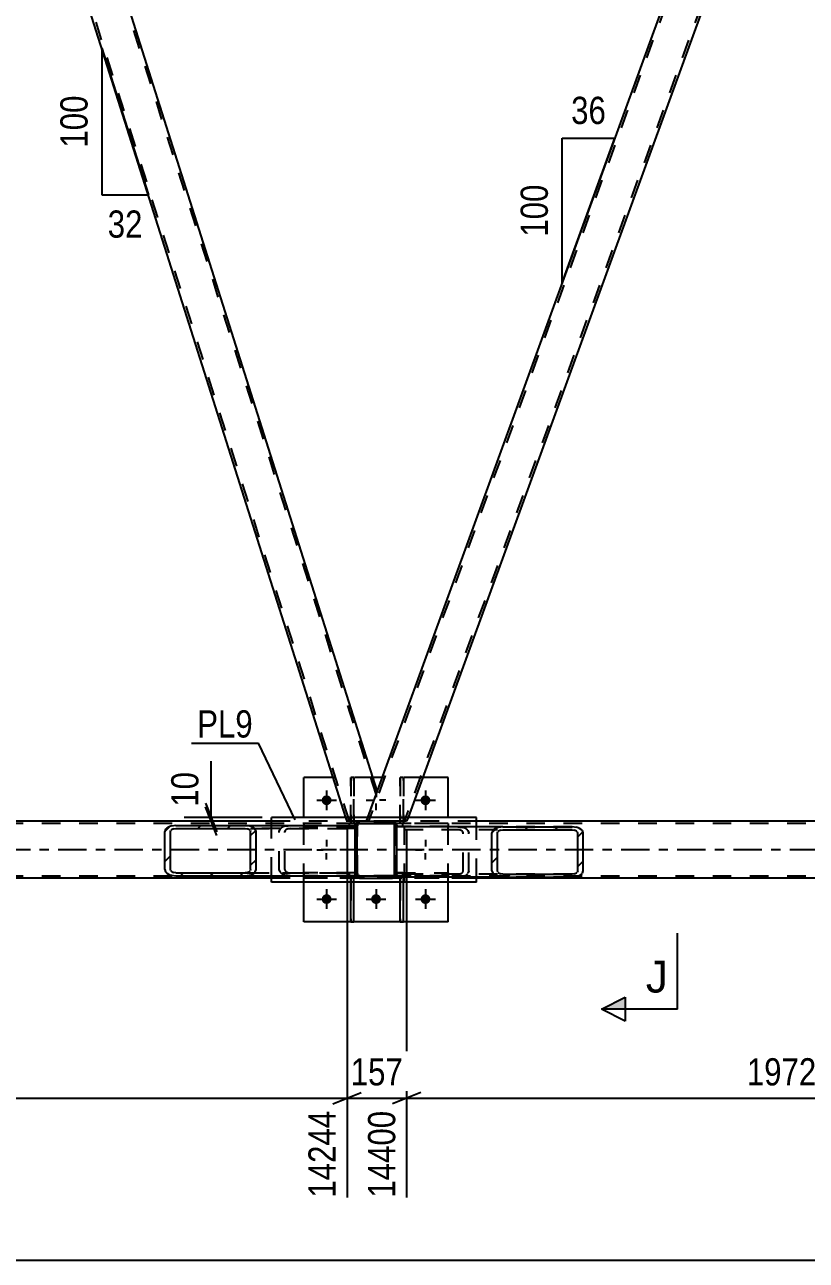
# Model space of a CAD drawing. Header units: millimetres. Extents: x -851 to 338, y -786 to 55.
# Drawn here: x -316.4 to -234.2, y -359 to -229 of the extents above; entities that cross this region are included whole.
import ezdxf

# ---------------------------------------------------------------- set-up
doc = ezdxf.new("R2010")
doc.units = ezdxf.units.MM
doc.linetypes.add('DXK_LINE_DOT2', pattern=[3.9198, 1.9599, -1.9599])
doc.linetypes.add('DXK_LINE_DOT3', pattern=[5.9187, 2.979, -0.9799, 0.9799, -0.9799])
doc.styles.add('Arial', font='ARIAL.TTF', dxfattribs={"height": 0.2})
doc.styles.add('Arial Narrow', font='ARIALN.TTF', dxfattribs={"height": 0.2})

# ---------------------------------------------------------------- blocks, each defined once
blk = doc.blocks.new('Bolt-232933133-7193 - 7182')
at = {"linetype": 'Continuous'}
for points in [[(-284.1, -310.56, -1), (-285.14, -310.56, -1)], [(-273.7, -310.56, -1), (-274.74, -310.56, -1)], [(-284.1, -320.96, -1), (-285.14, -320.96, -1)], [(-278.9, -320.96, -1), (-279.94, -320.96, -1)], [(-273.7, -320.96, -1), (-274.74, -320.96, -1)]]:
    blk.add_hatch(color=1, dxfattribs=at).paths.add_polyline_path(points)
at = {"color": 1, "linetype": 'Continuous'}
for p, q in [((-285.66, -310.56), (-283.58, -310.56)), ((-284.62, -309.52), (-284.62, -311.6)), ((-280.46, -310.56), (-279.77, -310.56)), ((-279.42, -309.52), (-279.42, -310.22)), ((-278.38, -310.56), (-279.07, -310.56)), ((-275.26, -310.56), (-273.18, -310.56)), ((-274.22, -309.52), (-274.22, -311.6)), ((-279.42, -311.6), (-279.42, -310.91)), ((-285.66, -315.76), (-284.97, -315.76)), ((-284.62, -314.72), (-284.62, -315.42)), ((-283.58, -315.76), (-284.27, -315.76)), ((-275.26, -315.76), (-274.57, -315.76)), ((-274.22, -314.72), (-274.22, -315.42)), ((-273.18, -315.76), (-273.87, -315.76)), ((-284.62, -316.8), (-284.62, -316.11)), ((-274.22, -316.8), (-274.22, -316.11)), ((-285.66, -320.96), (-283.58, -320.96)), ((-284.62, -319.92), (-284.62, -322)), ((-280.46, -320.96), (-278.38, -320.96)), ((-279.42, -319.92), (-279.42, -322)), ((-275.26, -320.96), (-273.18, -320.96)), ((-274.22, -319.92), (-274.22, -322))]:
    blk.add_line(p, q, dxfattribs=at)
blk = doc.blocks.new('Part-232933133-7271 - 7182')
at = {"color": 7, "linetype": 'DXK_LINE_DOT2'}
for p, q in [((-132.3, -313.01), (-809.21, -313.01)), ((-268.86, -312.77), (-290.41, -312.77)), ((-132.3, -318.53), (-809.21, -318.53)), ((-132.3, -318.77), (-801.21, -318.77)), ((-268.86, -318.77), (-290.41, -318.77))]:
    blk.add_line(p, q, dxfattribs=at)
at = {"color": 2, "linetype": 'Continuous'}
for p, q in [((-290.41, -312.77), (-354, -312.77)), ((-205.27, -312.77), (-268.86, -312.77)), ((-290.41, -318.77), (-354, -318.77)), ((-205.27, -318.77), (-268.86, -318.77))]:
    blk.add_line(p, q, dxfattribs=at)
at = {"color": 7, "linetype": 'DXK_LINE_DOT3'}
blk.add_line((-132.3, -315.77), (-809.21, -315.77), dxfattribs=at)
blk = doc.blocks.new('Part-232933133-7295 - 7182')
at = {"color": 7, "linetype": 'DXK_LINE_DOT2'}
for p, q in [((-281.62, -313), (-287.02, -313)), ((-287.02, -313), (-287.02, -313.32)), ((-282.22, -313.32), (-282.22, -313)), ((-281.62, -313.32), (-281.62, -313)), ((-281.62, -313.32), (-281.62, -313)), ((-281.62, -313.32), (-287.02, -313.32))]:
    blk.add_line(p, q, dxfattribs=at)
blk = doc.blocks.new('Part-232933133-7296 - 7182')
at = {"color": 7, "linetype": 'DXK_LINE_DOT2'}
for p, q in [((-281.62, -318.2), (-287.02, -318.2)), ((-287.02, -318.2), (-287.02, -318.52)), ((-282.22, -318.52), (-282.22, -318.2)), ((-281.62, -318.52), (-281.62, -318.2)), ((-281.62, -318.52), (-281.62, -318.2)), ((-281.62, -318.52), (-287.02, -318.52))]:
    blk.add_line(p, q, dxfattribs=at)
blk = doc.blocks.new('Part-232933133-7297 - 7182')
at = {"color": 7, "linetype": 'DXK_LINE_DOT2'}
for p, q in [((-271.82, -313), (-277.22, -313)), ((-277.22, -313.32), (-277.22, -313)), ((-277.22, -313.32), (-277.22, -313)), ((-276.62, -313.32), (-276.62, -313)), ((-271.82, -313), (-271.82, -313.32)), ((-276.62, -313.32), (-277.22, -313.32)), ((-271.82, -313.32), (-277.22, -313.32))]:
    blk.add_line(p, q, dxfattribs=at)
blk = doc.blocks.new('Part-232933133-7298 - 7182')
at = {"color": 7, "linetype": 'DXK_LINE_DOT2'}
for p, q in [((-276.62, -318.2), (-277.22, -318.2)), ((-277.22, -318.2), (-271.82, -318.2)), ((-277.22, -318.52), (-277.22, -318.2)), ((-277.22, -318.52), (-277.22, -318.2)), ((-276.62, -318.52), (-276.62, -318.2)), ((-271.82, -318.2), (-271.82, -318.52)), ((-276.62, -318.52), (-277.22, -318.52)), ((-271.82, -318.52), (-277.22, -318.52))]:
    blk.add_line(p, q, dxfattribs=at)
blk = doc.blocks.new('Part-232933133-7299 - 7182')
at = {"color": 7, "linetype": 'DXK_LINE_DOT2'}
for p, q in [((-276.55, -308.16), (-276.87, -308.16)), ((-276.87, -308.16), (-276.87, -312.41)), ((-276.87, -313.01), (-276.87, -308.16)), ((-276.55, -312.41), (-276.55, -308.16)), ((-276.55, -308.16), (-276.55, -313.01)), ((-276.55, -312.41), (-276.87, -312.41)), ((-276.87, -312.41), (-276.87, -313.01)), ((-276.55, -313.01), (-276.87, -313.01)), ((-276.55, -313.01), (-276.55, -312.41)), ((-276.55, -313.01), (-276.55, -313.01))]:
    blk.add_line(p, q, dxfattribs=at)
blk = doc.blocks.new('Part-232933133-7300 - 7182')
at = {"color": 7, "linetype": 'DXK_LINE_DOT2'}
for p, q in [((-281.75, -308.16), (-282.07, -308.16)), ((-282.07, -308.16), (-282.07, -312.41)), ((-282.07, -313.01), (-282.07, -308.16)), ((-281.75, -312.41), (-281.75, -308.16)), ((-281.75, -308.16), (-281.75, -313.01)), ((-281.75, -312.41), (-282.07, -312.41)), ((-282.07, -312.41), (-282.07, -313.01)), ((-281.75, -313.01), (-282.07, -313.01)), ((-281.75, -313.01), (-281.75, -312.41)), ((-281.75, -313.01), (-281.75, -313.01))]:
    blk.add_line(p, q, dxfattribs=at)
blk = doc.blocks.new('Part-232933133-7301 - 7182')
at = {"color": 7, "linetype": 'DXK_LINE_DOT2'}
for p, q in [((-276.87, -318.53), (-276.87, -318.53)), ((-276.87, -318.53), (-276.87, -319.13)), ((-276.87, -319.17), (-276.87, -318.53)), ((-276.87, -318.53), (-276.55, -318.53)), ((-276.87, -319.13), (-276.87, -323.36)), ((-276.87, -319.13), (-276.55, -319.13)), ((-276.55, -319.13), (-276.55, -318.53)), ((-276.55, -319.17), (-276.55, -318.53)), ((-276.55, -323.36), (-276.55, -319.13))]:
    blk.add_line(p, q, dxfattribs=at)
at = {"color": 2, "linetype": 'Continuous'}
for p, q in [((-276.87, -323.36), (-276.87, -319.17)), ((-276.55, -323.36), (-276.55, -319.17)), ((-276.87, -323.36), (-276.55, -323.36))]:
    blk.add_line(p, q, dxfattribs=at)
blk = doc.blocks.new('Part-232933133-7302 - 7182')
at = {"color": 7, "linetype": 'DXK_LINE_DOT2'}
for p, q in [((-282.07, -318.53), (-282.07, -318.53)), ((-282.07, -318.53), (-282.07, -319.13)), ((-282.07, -319.17), (-282.07, -318.53)), ((-282.07, -318.53), (-281.75, -318.53)), ((-282.07, -319.13), (-282.07, -323.36)), ((-282.07, -319.13), (-281.75, -319.13)), ((-281.75, -319.13), (-281.75, -318.53)), ((-281.75, -319.17), (-281.75, -318.53)), ((-281.75, -323.36), (-281.75, -319.13))]:
    blk.add_line(p, q, dxfattribs=at)
at = {"color": 2, "linetype": 'Continuous'}
for p, q in [((-282.07, -323.36), (-282.07, -319.17)), ((-281.75, -323.36), (-281.75, -319.17)), ((-282.07, -323.36), (-281.75, -323.36))]:
    blk.add_line(p, q, dxfattribs=at)
blk = doc.blocks.new('Part-232933133-7303 - 7182')
at = {"color": 7, "linetype": 'DXK_LINE_DOT2'}
for p, q in [((-276.42, -312.36), (-282.42, -312.36)), ((-282.42, -319.16), (-282.42, -312.36)), ((-276.42, -319.16), (-276.42, -312.36)), ((-276.42, -319.16), (-282.42, -319.16))]:
    blk.add_line(p, q, dxfattribs=at)
blk = doc.blocks.new('Part-232933133-7304 - 7182')
at = {"color": 2, "linetype": 'Continuous'}
for p, q in [((-287.02, -312.37), (-287.02, -308.16)), ((-283.93, -308.16), (-287.02, -308.16)), ((-278.78, -308.16), (-279.73, -308.16)), ((-271.82, -308.16), (-274.52, -308.16)), ((-271.82, -312.37), (-271.82, -308.16)), ((-287.02, -323.36), (-287.02, -319.17)), ((-271.82, -323.36), (-271.82, -319.17)), ((-271.82, -323.36), (-287.02, -323.36))]:
    blk.add_line(p, q, dxfattribs=at)
at = {"color": 7, "linetype": 'DXK_LINE_DOT2'}
for p, q in [((-279.73, -308.16), (-283.93, -308.16)), ((-274.52, -308.16), (-278.78, -308.16)), ((-287.02, -319.17), (-287.02, -312.37)), ((-271.82, -319.17), (-271.82, -312.37))]:
    blk.add_line(p, q, dxfattribs=at)
blk = doc.blocks.new('Part-232933133-7305 - 7182')
at = {"color": 7, "linetype": 'DXK_LINE_DOT2'}
for p, q in [((-281.58, -313.06), (-281.62, -313.24)), ((-281.62, -313.24), (-281.58, -313.06)), ((-281.62, -318.28), (-281.62, -313.24)), ((-281.62, -313.24), (-281.62, -313.24)), ((-281.62, -318.28), (-281.62, -313.24)), ((-281.36, -313.15), (-281.38, -313.24)), ((-281.38, -313.24), (-281.36, -313.15)), ((-281.38, -318.28), (-281.38, -313.24)), ((-281.38, -313.24), (-281.38, -313.24)), ((-281.38, -318.28), (-281.38, -313.24)), ((-281.31, -313.07), (-281.36, -313.15)), ((-281.36, -313.15), (-281.31, -313.07)), ((-281.14, -312.76), (-281.32, -312.8)), ((-281.32, -312.8), (-281.14, -312.76)), ((-281.23, -313.02), (-281.31, -313.07)), ((-281.31, -313.07), (-281.23, -313.02)), ((-281.14, -313), (-281.23, -313.02)), ((-281.23, -313.02), (-281.14, -313)), ((-281.14, -312.76), (-277.7, -312.76)), ((-281.14, -312.76), (-281.14, -312.76)), ((-277.7, -312.76), (-281.14, -312.76)), ((-281.14, -313), (-277.7, -313)), ((-281.14, -313), (-281.14, -313)), ((-277.7, -313), (-281.14, -313)), ((-277.7, -312.76), (-277.7, -312.76)), ((-277.52, -312.8), (-277.7, -312.76)), ((-277.7, -312.76), (-277.52, -312.8)), ((-277.7, -313), (-277.7, -313)), ((-277.61, -313.02), (-277.7, -313)), ((-277.53, -313.07), (-277.61, -313.02)), ((-277.48, -313.15), (-277.53, -313.07)), ((-277.53, -313.07), (-277.48, -313.15)), ((-277.46, -313.24), (-277.48, -313.15)), ((-277.48, -313.15), (-277.46, -313.24)), ((-277.46, -318.28), (-277.46, -313.24)), ((-277.46, -313.24), (-277.46, -313.24)), ((-277.46, -313.24), (-277.46, -318.28)), ((-277.22, -313.24), (-277.26, -313.06)), ((-277.26, -313.06), (-277.22, -313.24)), ((-277.22, -318.28), (-277.22, -313.24)), ((-277.22, -313.24), (-277.22, -313.24)), ((-277.22, -318.28), (-277.22, -313.24)), ((-281.62, -318.28), (-281.62, -318.28)), ((-281.62, -318.28), (-281.58, -318.47)), ((-281.58, -318.47), (-281.62, -318.28)), ((-281.38, -318.28), (-281.38, -318.28)), ((-281.38, -318.28), (-281.36, -318.38)), ((-281.36, -318.38), (-281.38, -318.28)), ((-281.36, -318.38), (-281.31, -318.45)), ((-281.31, -318.45), (-281.36, -318.38)), ((-277.53, -318.45), (-277.48, -318.38)), ((-277.48, -318.38), (-277.53, -318.45)), ((-277.48, -318.38), (-277.46, -318.28)), ((-277.46, -318.28), (-277.48, -318.38)), ((-277.46, -318.28), (-277.46, -318.28)), ((-277.26, -318.47), (-277.22, -318.28)), ((-277.22, -318.28), (-277.26, -318.47)), ((-277.22, -318.28), (-277.22, -318.28)), ((-281.32, -318.73), (-281.14, -318.76)), ((-281.14, -318.76), (-281.32, -318.73)), ((-281.23, -318.51), (-281.31, -318.45)), ((-281.14, -318.52), (-281.23, -318.51)), ((-281.14, -318.52), (-277.7, -318.52)), ((-281.14, -318.52), (-281.14, -318.52)), ((-277.7, -318.52), (-281.14, -318.52)), ((-281.14, -318.76), (-277.7, -318.76)), ((-281.14, -318.76), (-281.14, -318.76)), ((-281.14, -318.76), (-277.7, -318.76)), ((-277.7, -318.52), (-277.61, -318.51)), ((-277.61, -318.51), (-277.7, -318.52)), ((-277.7, -318.52), (-277.7, -318.52)), ((-277.7, -318.76), (-277.52, -318.73)), ((-277.52, -318.73), (-277.7, -318.76)), ((-277.7, -318.76), (-277.7, -318.76)), ((-277.61, -318.51), (-277.53, -318.45)), ((-277.53, -318.45), (-277.61, -318.51))]:
    blk.add_line(p, q, dxfattribs=at)
at = {"color": 7, "linetype": 'DXK_LINE_DOT3'}
blk.add_line((-279.42, -315.76), (-279.42, -315.76), dxfattribs=at)
at = {"color": 7, "linetype": 'DXK_LINE_DOT2'}
for centre, start, end in [((-281.14, -313.24), 112.5, 157.5), ((-281.14, -313.24), 112.5, 157.5), ((-277.7, -313.24), 22.5, 67.5), ((-277.7, -313.24), 22.5, 67.5), ((-281.14, -318.28), 202.5, 247.5), ((-281.14, -318.28), 202.5, 247.5), ((-277.7, -318.28), 292.5, 337.5), ((-277.7, -318.28), 292.5, 337.5)]:
    blk.add_arc(centre, 0.48, start, end, dxfattribs=at)
blk = doc.blocks.new('Part-232933133-7319 - 7182')
at = {"color": 2, "linetype": 'Continuous'}
for p, q in [((-268.86, -312.37), (-290.41, -312.37)), ((-290.41, -313.22), (-290.41, -312.37)), ((-268.86, -313.36), (-268.86, -312.37)), ((-290.41, -319.17), (-290.41, -318.5)), ((-268.86, -319.17), (-290.41, -319.17)), ((-268.86, -319.17), (-268.86, -318.64))]:
    blk.add_line(p, q, dxfattribs=at)
at = {"color": 7, "linetype": 'DXK_LINE_DOT2'}
for p, q in [((-290.41, -318.5), (-290.41, -313.22)), ((-268.86, -318.64), (-268.86, -313.36))]:
    blk.add_line(p, q, dxfattribs=at)
blk = doc.blocks.new('Part-232933133-7468 - 7182')
at = {"color": 2, "linetype": 'Continuous'}
for p, q in [((-318.17, -194.17), (-319.19, -196.97)), ((-279.29, -309.56), (-315.88, -194.17)), ((-282.6, -312.37), (-319.19, -196.97)), ((-279.29, -309.56), (-280.31, -312.37))]:
    blk.add_line(p, q, dxfattribs=at)
at = {"color": 7, "linetype": 'DXK_LINE_DOT2'}
for p, q in [((-318.02, -193.77), (-318.17, -194.17)), ((-316.01, -193.77), (-318.02, -193.77)), ((-279.42, -309.93), (-316.26, -193.77)), ((-315.88, -194.17), (-316.01, -193.77)), ((-282.22, -312.77), (-319.05, -196.6)), ((-279.42, -309.93), (-279.56, -310.3)), ((-282.47, -312.77), (-282.6, -312.37)), ((-280.46, -312.77), (-282.47, -312.77)), ((-280.31, -312.37), (-280.46, -312.77))]:
    blk.add_line(p, q, dxfattribs=at)
blk = doc.blocks.new('Part-232933133-7344 - 7182')
at = {"linetype": 'Continuous'}
h = blk.add_hatch(dxfattribs=at)
h.set_pattern_fill('', scale=0.7, style=0, pattern_type=0)
h.set_pattern_definition([(45, (-267.2387, -313.9992), (-1.57154, 1.57154), [])])
h.paths.add_polyline_path([(-267.15, -313.75), (-267.24, -314), (-267.24, -318), (-267.15, -318.24), (-266.9, -318.45), (-266.52, -318.59), (-266.07, -318.64), (-258.8, -318.64), (-258.35, -318.59), (-257.97, -318.45), (-257.72, -318.24), (-257.63, -318), (-257.63, -314), (-257.72, -313.75), (-257.97, -313.55), (-258.35, -313.41), (-258.8, -313.36), (-266.07, -313.36), (-266.52, -313.41), (-266.9, -313.55)])
h.paths.add_polyline_path([(-266.3, -313.7), (-266.07, -313.68), (-258.8, -313.68), (-258.57, -313.7), (-258.38, -313.77), (-258.26, -313.88), (-258.21, -314), (-258.21, -318), (-258.26, -318.12), (-258.38, -318.23), (-258.57, -318.29), (-258.8, -318.32), (-266.07, -318.32), (-266.3, -318.29), (-266.49, -318.23), (-266.61, -318.12), (-266.66, -318), (-266.66, -314), (-266.61, -313.88), (-266.49, -313.77)])
at = {"color": 2, "linetype": 'Continuous'}
for p, q in [((-266.07, -313.36), (-277.23, -313.36)), ((-267.15, -313.75), (-267.24, -314)), ((-267.24, -318), (-267.24, -314)), ((-266.66, -314), (-266.61, -313.88)), ((-266.66, -318), (-266.66, -314)), ((-266.07, -313.36), (-266.52, -313.41)), ((-266.3, -313.7), (-266.07, -313.68)), ((-266.07, -313.36), (-258.8, -313.36)), ((-266.07, -313.68), (-258.8, -313.68)), ((-258.35, -313.41), (-258.8, -313.36)), ((-258.8, -313.68), (-258.57, -313.7)), ((-258.26, -313.88), (-258.21, -314)), ((-258.21, -318), (-258.21, -314)), ((-257.63, -314), (-257.72, -313.75)), ((-257.63, -318), (-257.63, -314)), ((-277.23, -318.64), (-277.23, -318.28)), ((-267.24, -318), (-267.15, -318.24)), ((-266.61, -318.12), (-266.66, -318)), ((-266.07, -318.32), (-266.3, -318.29)), ((-266.07, -318.32), (-258.8, -318.32)), ((-258.57, -318.29), (-258.8, -318.32)), ((-258.21, -318), (-258.26, -318.12)), ((-257.72, -318.24), (-257.63, -318)), ((-266.07, -318.64), (-277.23, -318.64)), ((-266.52, -318.59), (-266.07, -318.64)), ((-266.07, -318.64), (-258.8, -318.64)), ((-258.8, -318.64), (-258.35, -318.59))]:
    blk.add_line(p, q, dxfattribs=at)
at = {"color": 7, "linetype": 'DXK_LINE_DOT2'}
for p, q in [((-277.23, -318.28), (-277.23, -313.36)), ((-258.8, -313.68), (-277.23, -313.68)), ((-270.83, -313.36), (-270.38, -313.41)), ((-270.6, -313.7), (-270.83, -313.68)), ((-270.24, -314), (-270.29, -313.88)), ((-270.24, -318), (-270.24, -314)), ((-269.75, -313.75), (-269.66, -314)), ((-269.66, -318), (-269.66, -314)), ((-258.8, -313.36), (-266.07, -313.36)), ((-258.8, -318.32), (-277.23, -318.32)), ((-270.83, -318.32), (-270.6, -318.29)), ((-270.29, -318.12), (-270.24, -318)), ((-269.66, -318), (-269.75, -318.24)), ((-270.38, -318.59), (-270.83, -318.64)), ((-258.8, -318.64), (-266.07, -318.64))]:
    blk.add_line(p, q, dxfattribs=at)
for centre, radius, start, end in [((-270.69, -314.24), 0.545, 41.9361, 80.4817), ((-270.56, -314.48), 1.09, 41.9361, 80.4817), ((-270.69, -317.76), 0.545, 279.5181, 318.0637), ((-270.56, -317.52), 1.09, 279.5181, 318.0637)]:
    blk.add_arc(centre, radius, start, end, dxfattribs=at)
at = {"color": 2, "linetype": 'Continuous'}
for centre, radius, start, end in [((-266.34, -314.48), 1.09, 99.5181, 138.0637), ((-266.21, -314.24), 0.545, 99.5181, 138.0637), ((-258.66, -314.24), 0.545, 41.9361, 80.4817), ((-258.53, -314.48), 1.09, 41.9361, 80.4817), ((-266.34, -317.52), 1.09, 221.9361, 260.4817), ((-266.21, -317.76), 0.545, 221.9361, 260.4817), ((-258.66, -317.76), 0.545, 279.5181, 318.0637), ((-258.53, -317.52), 1.09, 279.5181, 318.0637)]:
    blk.add_arc(centre, radius, start, end, dxfattribs=at)
blk = doc.blocks.new('Part-232933133-7470 - 7182')
at = {"linetype": 'Continuous'}
h = blk.add_hatch(dxfattribs=at)
h.set_pattern_fill('', scale=0.7, style=0, pattern_type=0)
h.set_pattern_definition([(45, (-281.631, -313.2445), (-1.57154, 1.57154), [])])
h.paths.add_polyline_path([(-281.59, -313.06), (-281.63, -313.24), (-281.63, -318.28), (-281.59, -318.47), (-281.49, -318.62), (-281.33, -318.73), (-281.15, -318.76), (-277.71, -318.76), (-277.53, -318.73), (-277.37, -318.62), (-277.27, -318.47), (-277.23, -318.28), (-277.23, -313.24), (-277.27, -313.06), (-277.37, -312.91), (-277.53, -312.8), (-277.71, -312.76), (-281.15, -312.76), (-281.33, -312.8), (-281.49, -312.91)])
h.paths.add_polyline_path([(-281.24, -313.02), (-281.15, -313), (-277.71, -313), (-277.62, -313.02), (-277.54, -313.07), (-277.49, -313.15), (-277.47, -313.24), (-277.47, -318.28), (-277.49, -318.38), (-277.54, -318.45), (-277.62, -318.51), (-277.71, -318.52), (-281.15, -318.52), (-281.24, -318.51), (-281.32, -318.45), (-281.37, -318.38), (-281.39, -318.28), (-281.39, -313.24), (-281.37, -313.15), (-281.32, -313.07)])
at = {"color": 2, "linetype": 'Continuous'}
for p, q in [((-281.59, -313.06), (-281.63, -313.24)), ((-281.63, -313.24), (-281.63, -313.24)), ((-281.63, -318.28), (-281.63, -313.24)), ((-281.39, -313.24), (-281.37, -313.15)), ((-281.39, -313.24), (-281.39, -313.24)), ((-281.39, -318.28), (-281.39, -313.24)), ((-281.37, -313.15), (-281.32, -313.07)), ((-281.15, -312.76), (-281.33, -312.8)), ((-281.32, -313.07), (-281.24, -313.02)), ((-281.24, -313.02), (-281.15, -313)), ((-281.15, -312.76), (-281.15, -312.76)), ((-281.15, -312.76), (-277.71, -312.76)), ((-281.15, -313), (-281.15, -313)), ((-281.15, -313), (-277.71, -313)), ((-277.71, -312.76), (-277.71, -312.76)), ((-277.53, -312.8), (-277.71, -312.76)), ((-277.71, -313), (-277.71, -313)), ((-277.71, -313), (-277.62, -313.02)), ((-277.62, -313.02), (-277.54, -313.07)), ((-277.54, -313.07), (-277.49, -313.15)), ((-277.49, -313.15), (-277.47, -313.24)), ((-277.47, -313.24), (-277.47, -313.24)), ((-277.47, -318.28), (-277.47, -313.24)), ((-277.23, -313.24), (-277.27, -313.06)), ((-277.23, -313.24), (-277.23, -313.24)), ((-277.23, -318.28), (-277.23, -313.24)), ((-281.63, -318.28), (-281.63, -318.28)), ((-281.63, -318.28), (-281.59, -318.47)), ((-281.39, -318.28), (-281.39, -318.28)), ((-281.37, -318.38), (-281.39, -318.28)), ((-281.32, -318.45), (-281.37, -318.38)), ((-277.49, -318.38), (-277.54, -318.45)), ((-277.47, -318.28), (-277.49, -318.38)), ((-277.47, -318.28), (-277.47, -318.28)), ((-277.27, -318.47), (-277.23, -318.28)), ((-277.23, -318.28), (-277.23, -318.28)), ((-281.33, -318.73), (-281.15, -318.76)), ((-281.24, -318.51), (-281.32, -318.45)), ((-281.15, -318.52), (-281.24, -318.51)), ((-281.15, -318.52), (-281.15, -318.52)), ((-281.15, -318.52), (-277.71, -318.52)), ((-281.15, -318.76), (-281.15, -318.76)), ((-281.15, -318.76), (-277.71, -318.76)), ((-277.62, -318.51), (-277.71, -318.52)), ((-277.71, -318.52), (-277.71, -318.52)), ((-277.71, -318.76), (-277.53, -318.73)), ((-277.71, -318.76), (-277.71, -318.76)), ((-277.54, -318.45), (-277.62, -318.51))]:
    blk.add_line(p, q, dxfattribs=at)
at = {"color": 7, "linetype": 'DXK_LINE_DOT2'}
for p, q in [((-281.63, -313.24), (-281.62, -313.17)), ((-281.63, -318.28), (-281.63, -313.24)), ((-281.62, -313.17), (-281.59, -313.06)), ((-281.37, -313.15), (-281.39, -313.24)), ((-281.39, -318.28), (-281.39, -313.24)), ((-281.32, -313.07), (-281.37, -313.15)), ((-281.33, -312.8), (-281.15, -312.76)), ((-281.24, -313.02), (-281.32, -313.07)), ((-281.15, -313), (-281.24, -313.02)), ((-281.15, -312.76), (-277.71, -312.76)), ((-281.15, -313), (-277.71, -313)), ((-277.71, -312.76), (-277.53, -312.8)), ((-277.62, -313.02), (-277.71, -313)), ((-277.54, -313.07), (-277.62, -313.02)), ((-277.49, -313.15), (-277.54, -313.07)), ((-277.47, -313.24), (-277.49, -313.15)), ((-277.47, -318.28), (-277.47, -313.24)), ((-277.27, -313.06), (-277.23, -313.24)), ((-277.23, -318.28), (-277.23, -313.24)), ((-281.59, -318.47), (-281.63, -318.28)), ((-281.39, -318.28), (-281.37, -318.38)), ((-281.37, -318.38), (-281.32, -318.45)), ((-277.54, -318.45), (-277.49, -318.38)), ((-277.49, -318.38), (-277.47, -318.28)), ((-277.23, -318.28), (-277.27, -318.47)), ((-281.15, -318.76), (-281.33, -318.73)), ((-281.32, -318.45), (-281.24, -318.51)), ((-281.24, -318.51), (-281.15, -318.52)), ((-281.15, -318.52), (-277.71, -318.52)), ((-281.15, -318.76), (-277.71, -318.76)), ((-277.71, -318.52), (-277.62, -318.51)), ((-277.53, -318.73), (-277.71, -318.76)), ((-277.62, -318.51), (-277.54, -318.45))]:
    blk.add_line(p, q, dxfattribs=at)
for centre, start, end in [((-281.15, -313.24), 112.5, 157.5), ((-277.71, -313.24), 22.5, 67.5), ((-281.15, -318.28), 202.5, 247.5), ((-277.71, -318.28), 292.5, 337.5)]:
    blk.add_arc(centre, 0.48, start, end, dxfattribs=at)
at = {"color": 2, "linetype": 'Continuous'}
for centre, start, end in [((-281.15, -313.24), 112.5, 157.5), ((-277.71, -313.24), 22.5, 67.5), ((-281.15, -318.28), 202.5, 247.5), ((-277.71, -318.28), 292.5, 337.5)]:
    blk.add_arc(centre, 0.48, start, end, dxfattribs=at)
blk = doc.blocks.new('Part-232933133-7481 - 7182')
at = {"linetype": 'Continuous'}
h = blk.add_hatch(dxfattribs=at)
h.set_pattern_fill('', scale=0.7, style=0, pattern_type=0)
h.set_pattern_definition([(45, (-301.6365, -313.8564), (-1.57154, 1.57154), [])])
h.paths.add_polyline_path([(-301.55, -313.61), (-301.64, -313.86), (-301.64, -317.86), (-301.55, -318.1), (-301.3, -318.31), (-300.92, -318.45), (-300.47, -318.5), (-293.19, -318.5), (-292.75, -318.45), (-292.37, -318.31), (-292.12, -318.1), (-292.03, -317.86), (-292.03, -313.86), (-292.12, -313.61), (-292.37, -313.4), (-292.75, -313.27), (-293.19, -313.22), (-300.47, -313.22), (-300.92, -313.27), (-301.3, -313.4)])
h.paths.add_polyline_path([(-300.69, -313.56), (-300.47, -313.54), (-293.19, -313.54), (-292.97, -313.56), (-292.78, -313.63), (-292.66, -313.73), (-292.61, -313.86), (-292.61, -317.86), (-292.66, -317.98), (-292.78, -318.08), (-292.97, -318.15), (-293.19, -318.18), (-300.47, -318.18), (-300.69, -318.15), (-300.88, -318.08), (-301.01, -317.98), (-301.05, -317.86), (-301.05, -313.86), (-301.01, -313.73), (-300.88, -313.63)])
at = {"color": 2, "linetype": 'Continuous'}
for p, q in [((-300.47, -313.22), (-300.92, -313.27)), ((-300.47, -313.22), (-293.19, -313.22)), ((-293.19, -313.22), (-281.63, -313.22)), ((-292.75, -313.27), (-293.19, -313.22)), ((-281.63, -313.22), (-281.63, -313.22)), ((-281.63, -313.24), (-281.63, -313.22)), ((-301.55, -313.61), (-301.64, -313.86)), ((-301.64, -317.86), (-301.64, -313.86)), ((-301.05, -313.86), (-301.01, -313.73)), ((-301.05, -317.86), (-301.05, -313.86)), ((-300.69, -313.56), (-300.47, -313.54)), ((-300.47, -313.54), (-293.19, -313.54)), ((-293.19, -313.54), (-292.97, -313.56)), ((-292.66, -313.73), (-292.61, -313.86)), ((-292.61, -317.86), (-292.61, -313.86)), ((-292.03, -313.86), (-292.12, -313.61)), ((-292.03, -317.86), (-292.03, -313.86)), ((-301.64, -317.86), (-301.55, -318.1)), ((-301.01, -317.98), (-301.05, -317.86)), ((-300.92, -318.45), (-300.47, -318.5)), ((-300.47, -318.18), (-300.69, -318.15)), ((-300.47, -318.18), (-293.19, -318.18)), ((-292.97, -318.15), (-293.19, -318.18)), ((-293.19, -318.5), (-292.75, -318.45)), ((-292.61, -317.86), (-292.66, -317.98)), ((-292.12, -318.1), (-292.03, -317.86)), ((-281.63, -318.31), (-281.63, -318.28)), ((-281.63, -318.5), (-281.63, -318.31)), ((-300.47, -318.5), (-293.19, -318.5)), ((-293.19, -318.5), (-281.63, -318.5)), ((-281.63, -318.5), (-281.63, -318.5))]:
    blk.add_line(p, q, dxfattribs=at)
at = {"color": 7, "linetype": 'DXK_LINE_DOT2'}
for p, q in [((-300.47, -313.22), (-288.44, -313.22)), ((-288.89, -313.27), (-288.44, -313.22)), ((-288.44, -313.22), (-281.63, -313.22)), ((-281.63, -318.28), (-281.63, -313.24)), ((-300.47, -313.54), (-288.44, -313.54)), ((-281.63, -313.54), (-293.19, -313.54)), ((-289.61, -313.86), (-289.52, -313.61)), ((-289.61, -317.86), (-289.61, -313.86)), ((-288.98, -313.74), (-289.02, -313.86)), ((-289.02, -317.86), (-289.02, -313.86)), ((-288.44, -313.54), (-288.66, -313.56)), ((-288.44, -313.54), (-281.63, -313.54)), ((-281.63, -313.54), (-281.63, -313.54)), ((-300.47, -318.18), (-288.44, -318.18)), ((-293.19, -318.18), (-281.63, -318.18)), ((-289.52, -318.1), (-289.61, -317.86)), ((-289.02, -317.86), (-288.98, -317.98)), ((-288.44, -318.5), (-288.89, -318.45)), ((-288.66, -318.15), (-288.44, -318.18)), ((-288.44, -318.18), (-281.63, -318.18)), ((-300.47, -318.5), (-288.44, -318.5)), ((-288.44, -318.5), (-281.63, -318.5))]:
    blk.add_line(p, q, dxfattribs=at)
at = {"color": 2, "linetype": 'Continuous'}
for centre, radius, start, end in [((-300.74, -314.34), 1.09, 99.5119, 138.0613), ((-300.6, -314.1), 0.545, 99.5119, 138.0613), ((-293.06, -314.1), 0.545, 41.9336, 80.4755), ((-292.93, -314.34), 1.09, 41.9336, 80.4755), ((-300.74, -317.37), 1.09, 221.9336, 260.4755), ((-300.6, -317.61), 0.545, 221.9336, 260.4755), ((-293.06, -317.62), 0.545, 279.5119, 318.0613), ((-292.93, -317.37), 1.09, 279.5119, 318.0613)]:
    blk.add_arc(centre, radius, start, end, dxfattribs=at)
at = {"color": 7, "linetype": 'DXK_LINE_DOT2'}
for centre, radius, start, end in [((-288.71, -314.34), 1.09, 99.5119, 138.0613), ((-288.57, -314.1), 0.545, 99.5119, 138.0613), ((-288.71, -317.37), 1.09, 221.9336, 260.4755), ((-288.57, -317.62), 0.545, 221.9336, 260.4755)]:
    blk.add_arc(centre, radius, start, end, dxfattribs=at)
blk = doc.blocks.new('Part-232933133-7506 - 7182')
at = {"color": 7, "linetype": 'DXK_LINE_DOT2'}
for p, q in [((-236.89, -193.77), (-280.2, -312.77)), ((-233.14, -193.77), (-276.45, -312.77)), ((-237.14, -193.77), (-237.29, -194.17)), ((-232.89, -193.77), (-237.14, -193.77)), ((-232.89, -193.77), (-234.05, -196.97)), ((-279.29, -309.56), (-280.46, -312.77)), ((-276.2, -312.77), (-280.46, -312.77)), ((-276.05, -312.37), (-276.2, -312.77))]:
    blk.add_line(p, q, dxfattribs=at)
at = {"color": 2, "linetype": 'Continuous'}
for p, q in [((-237.29, -194.17), (-279.29, -309.56)), ((-234.05, -196.97), (-276.05, -312.37))]:
    blk.add_line(p, q, dxfattribs=at)
blk = doc.blocks.new('AngleDimension-232933133-58595 - 7182')
at = {"color": 7, "linetype": 'Continuous'}
for p, q in [((-308.26, -231.44), (-303.36, -246.88)), ((-308.26, -231.44), (-308.26, -246.88)), ((-306.36, -237.44), (-303.36, -246.88)), ((-308.26, -246.88), (-303.36, -246.88))]:
    blk.add_line(p, q, dxfattribs=at)
at = {"color": 0}
for points in [[(-309.16, -235.82), (-313.36, -235.82), (-313.36, -242.5), (-309.16, -242.5)], [(-303.38, -251.98), (-303.38, -247.78), (-308.24, -247.78), (-308.24, -251.98)]]:
    blk.add_wipeout(points, dxfattribs=at)
at = {"color": 3, "style": 'Arial Narrow'}
blk.add_text('100', height=2.863, rotation=90.0002, dxfattribs=at).set_placement((-309.76, -241.9))
blk.add_text('32', height=2.863, dxfattribs=at).set_placement((-307.64, -251.38))
blk = doc.blocks.new('StraightDimension-232933133-71995 - 7182')
at = {"color": 7, "linetype": 'Continuous'}
for p, q in [((-296.75, -312.37), (-296.75, -306.46)), ((-296.75, -312.37), (-296.75, -306.46)), ((-297.35, -310.87), (-296.15, -313.87)), ((-296.15, -314.27), (-297.35, -311.27)), ((-291.41, -312.37), (-299.6, -312.37)), ((-291.41, -312.77), (-299.6, -312.77)), ((-296.75, -312.77), (-296.75, -312.37))]:
    blk.add_line(p, q, dxfattribs=at)
at = {"color": 0}
blk.add_wipeout([(-297.5, -306.99), (-301.7, -306.99), (-301.7, -311.84), (-297.5, -311.84)], dxfattribs=at)
at = {"color": 3, "style": 'Arial Narrow'}
blk.add_text('10', height=2.863, rotation=90.0002, dxfattribs=at).set_placement((-298.1, -311.24))
blk = doc.blocks.new('AngleDimension-232933133-71886 - 7182')
at = {"color": 7, "linetype": 'Continuous'}
for p, q in [((-259.85, -240.92), (-254.3, -240.92)), ((-259.85, -256.14), (-254.3, -240.92)), ((-259.85, -256.14), (-259.85, -240.92)), ((-254.8, -242.27), (-254.3, -240.92))]:
    blk.add_line(p, q, dxfattribs=at)
at = {"color": 0}
for points in [[(-254.65, -240.02), (-254.65, -235.82), (-259.5, -235.82), (-259.5, -240.02)], [(-260.75, -245.19), (-264.95, -245.19), (-264.95, -251.87), (-260.75, -251.87)]]:
    blk.add_wipeout(points, dxfattribs=at)
at = {"color": 3, "style": 'Arial Narrow'}
blk.add_text('36', height=2.863, dxfattribs=at).set_placement((-258.9, -239.42))
blk.add_text('100', height=2.863, rotation=90.0002, dxfattribs=at).set_placement((-261.35, -251.27))
blk = doc.blocks.new('StraightDimension-232933133-31968 - 7182')
at = {"color": 7, "linetype": 'Continuous'}
blk.add_line((-822.11, -358.95), (-86, -358.95), dxfattribs=at)
blk = doc.blocks.new('StraightDimension-232933133-32519 - 7182')
at = {"color": 7, "linetype": 'Continuous'}
for p, q in [((-276.2, -313.77), (-276.2, -352.36)), ((-197.33, -313.77), (-197.33, -352.36)), ((-274.7, -341.31), (-277.7, -342.51)), ((-198.83, -342.51), (-195.83, -341.31)), ((-276.2, -341.91), (-197.33, -341.91))]:
    blk.add_line(p, q, dxfattribs=at)
at = {"color": 0}
blk.add_wipeout([(-232.51, -341.16), (-232.51, -336.96), (-241.02, -336.96), (-241.02, -341.16)], dxfattribs=at)
at = {"color": 3, "style": 'Arial Narrow'}
blk.add_text('1972', height=2.863, dxfattribs=at).set_placement((-240.42, -340.56))
at = {"color": 0, "linetype": 'Continuous'}
blk.add_wipeout([(-197.93, -342.61), (-202.13, -342.61), (-202.13, -352.96), (-197.93, -352.96)], dxfattribs=at)
at = {"color": 3, "linetype": 'Continuous', "style": 'Arial Narrow'}
blk.add_text('16372', height=2.863, rotation=90.0002, dxfattribs=at).set_placement((-198.53, -352.36))
blk = doc.blocks.new('StraightDimension-232933133-32520 - 7182')
at = {"color": 7, "linetype": 'Continuous'}
for p, q in [((-282.47, -313.77), (-282.47, -352.36)), ((-276.2, -313.77), (-276.2, -352.36)), ((-283.97, -342.51), (-280.97, -341.31)), ((-274.7, -341.31), (-277.7, -342.51)), ((-282.47, -341.91), (-276.2, -341.91))]:
    blk.add_line(p, q, dxfattribs=at)
at = {"color": 0}
blk.add_wipeout([(-275.99, -341.16), (-275.99, -336.96), (-282.68, -336.96), (-282.68, -341.16)], dxfattribs=at)
at = {"color": 0, "linetype": 'Continuous'}
blk.add_wipeout([(-276.8, -342.61), (-281, -342.61), (-281, -352.96), (-276.8, -352.96)], dxfattribs=at)
at = {"color": 3, "style": 'Arial Narrow'}
blk.add_text('157', height=2.863, dxfattribs=at).set_placement((-282.08, -340.56))
at = {"color": 3, "linetype": 'Continuous', "style": 'Arial Narrow'}
blk.add_text('14400', height=2.863, rotation=90.0002, dxfattribs=at).set_placement((-277.4, -352.36))
blk = doc.blocks.new('StraightDimension-232933133-32521 - 7182')
at = {"color": 7, "linetype": 'Continuous'}
for p, q in [((-361.33, -313.77), (-361.33, -352.36)), ((-282.47, -313.77), (-282.47, -352.36)), ((-359.83, -341.31), (-362.83, -342.51)), ((-283.97, -342.51), (-280.97, -341.31)), ((-361.33, -341.91), (-282.47, -341.91))]:
    blk.add_line(p, q, dxfattribs=at)
at = {"color": 0}
blk.add_wipeout([(-317.64, -341.16), (-317.64, -336.96), (-326.16, -336.96), (-326.16, -341.16)], dxfattribs=at)
at = {"color": 3, "style": 'Arial Narrow'}
blk.add_text('1972', height=2.863, dxfattribs=at).set_placement((-325.56, -340.56))
at = {"color": 0, "linetype": 'Continuous'}
blk.add_wipeout([(-283.07, -342.61), (-287.27, -342.61), (-287.27, -352.96), (-283.07, -352.96)], dxfattribs=at)
at = {"color": 3, "linetype": 'Continuous', "style": 'Arial Narrow'}
blk.add_text('14244', height=2.863, rotation=90.0002, dxfattribs=at).set_placement((-283.67, -352.36))
blk = doc.blocks.new('SectionMark-232933133-8656 - 7182')
at = {"linetype": 'Continuous'}
blk.add_hatch(color=6, dxfattribs=at).paths.add_polyline_path([(-253.22, -331.29), (-253.22, -332.54), (-255.72, -332.54)])
at = {"color": 6, "linetype": 'Continuous'}
for p, q in [((-247.72, -332.54), (-247.72, -324.54)), ((-255.72, -332.54), (-253.22, -331.29)), ((-253.22, -331.29), (-253.22, -333.79)), ((-247.72, -332.54), (-255.72, -332.54)), ((-253.22, -333.79), (-255.72, -332.54))]:
    blk.add_line(p, q, dxfattribs=at)
at = {"color": 0, "linetype": 'Continuous'}
blk.add_wipeout([(-248.72, -330.79), (-248.72, -327.29), (-251.05, -327.29), (-251.05, -330.79)], dxfattribs=at)
at = {"color": 3, "linetype": 'Continuous', "style": 'Arial'}
blk.add_text('J', height=3.34, dxfattribs=at).set_placement((-251.05, -330.79))
blk = doc.blocks.new('Mark-232933133-71996 - 7182')
at = {"color": 0}
blk.add_wipeout([(-292.38, -303.96), (-292.38, -300.96), (-298.23, -300.96), (-298.23, -303.96)], dxfattribs=at)
blk.add_wipeout([(-292.38, -303.96), (-292.38, -300.96), (-298.23, -300.96), (-298.23, -303.96)], dxfattribs=at)
at = {"color": 30, "linetype": 'Continuous'}
for p in [(-298.83, -304.56), (-287.91, -312.63)]:
    blk.add_line(p, (-291.78, -304.56), dxfattribs=at)
at = {"color": 3, "style": 'Arial Narrow'}
blk.add_text('PL9', height=2.863, dxfattribs=at).set_placement((-298.23, -303.96))

msp = doc.modelspace()

# ---------------------------------------------------------------- block references
for name in ['Part-232933133-7468 - 7182', 'Part-232933133-7506 - 7182', 'Part-232933133-7304 - 7182', 'Part-232933133-7300 - 7182', 'Part-232933133-7299 - 7182', 'Bolt-232933133-7193 - 7182', 'Part-232933133-7271 - 7182', 'Part-232933133-7481 - 7182', 'Part-232933133-7319 - 7182', 'Part-232933133-7295 - 7182', 'Part-232933133-7303 - 7182', 'Part-232933133-7470 - 7182', 'Part-232933133-7305 - 7182', 'Part-232933133-7297 - 7182', 'Part-232933133-7344 - 7182', 'Part-232933133-7296 - 7182', 'Part-232933133-7298 - 7182', 'Part-232933133-7302 - 7182', 'Part-232933133-7301 - 7182']:
    msp.add_blockref(name, (0, 0))

# ---------------------------------------------------------------- next in the draw order: block references
for name in ['AngleDimension-232933133-58595 - 7182', 'AngleDimension-232933133-71886 - 7182', 'StraightDimension-232933133-71995 - 7182']:
    msp.add_blockref(name, (0, 0))

# ---------------------------------------------------------------- next in the draw order: block references
msp.add_blockref('StraightDimension-232933133-31968 - 7182', (0, 0))

# ---------------------------------------------------------------- next in the draw order: block references
for name in ['Mark-232933133-71996 - 7182', 'StraightDimension-232933133-32519 - 7182']:
    msp.add_blockref(name, (0, 0))

# ---------------------------------------------------------------- next in the draw order: block references
for name in ['SectionMark-232933133-8656 - 7182', 'StraightDimension-232933133-32520 - 7182']:
    msp.add_blockref(name, (0, 0))

# ---------------------------------------------------------------- next in the draw order: block references
msp.add_blockref('StraightDimension-232933133-32521 - 7182', (0, 0))

doc.saveas('drawing.dxf')
